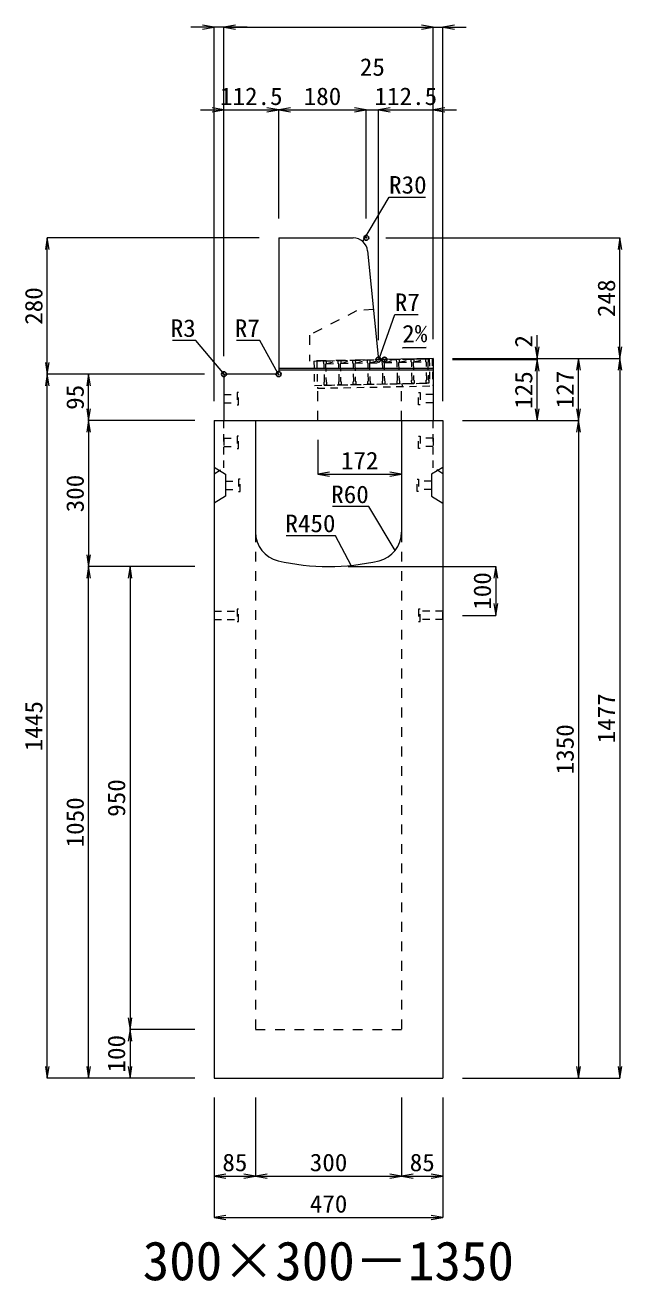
# Model space of a CAD drawing. Units: millimetres at full size; some dimension numbers follow another scale. Extents: x -18734 to 51600, y -18820 to 17820.
# Drawn here: x 12276 to 13503, y 12334 to 14912 of the extents above; entities that cross this region are included whole.
import ezdxf
from ezdxf.enums import TextEntityAlignment as Align

# ---------------------------------------------------------------- set-up
doc = ezdxf.new("R2010")
doc.units = ezdxf.units.MM
doc.header["$LTSCALE"] = 20
doc.header["$PDMODE"] = 32
doc.header["$PDSIZE"] = 10
doc.linetypes.add('USER1', pattern=[2, 1, -1])
doc.linetypes.add('USER2', pattern=[1.35, 0.75, -0.6])
for name, color, linetype, lineweight in [('インサート', 3, 'USER2', 9), ('グレーチング', 7, 'USER2', 5), ('受枠', 3, 'USER2', 9), ('寸法線', 7, 'Continuous', 13), ('引出線', 4, 'Continuous', 13), ('本体', 2, 'Continuous', 13), ('目地', 132, 'Continuous', 5)]:
    doc.layers.add(name, color=color, linetype=linetype, lineweight=lineweight)
doc.layers.add('作業エリア', color=11, linetype='Continuous')
doc.layers.add('文字', color=7, linetype='Continuous')
doc.styles.add('ＭＳ 明朝', font='')
doc.styles.get('ＭＳ 明朝').set_extended_font_data('MS Mincho')

# ---------------------------------------------------------------- blocks, each defined once
blk = doc.blocks.new('open_arrow')
at = {"color": 0, "linetype": 'Continuous', "lineweight": -2}
blk.add_lwpolyline([(7.5, 1.25), (0, 0), (7.5, -1.25)], dxfattribs=at)

msp = doc.modelspace()

# ---------------------------------------------------------------- linework, layer by layer
at = {"layer": 'インサート'}
for p, q in [((12685, 14153.5), (12712, 14153.5)), ((12685, 14153.5), (12685, 14136.5)), ((12715, 14157.5), (12712, 14157.5)), ((12712, 14157.5), (12712, 14132.5)), ((12715, 14132.5), (12715, 14157.5)), ((13085, 14157.5), (13088, 14157.5)), ((13085, 14132.5), (13085, 14157.5)), ((13088, 14157.5), (13088, 14132.5)), ((13115, 14153.5), (13088, 14153.5)), ((13115, 14153.5), (13115, 14136.5)), ((12685, 14136.5), (12712, 14136.5)), ((12712, 14132.5), (12715, 14132.5)), ((13088, 14132.5), (13085, 14132.5)), ((13115, 14136.5), (13088, 14136.5)), ((12685, 14063.5), (12712, 14063.5)), ((12685, 14063.5), (12685, 14046.5)), ((12715, 14067.5), (12712, 14067.5)), ((12712, 14067.5), (12712, 14042.5)), ((12715, 14042.5), (12715, 14067.5)), ((13085, 14067.5), (13088, 14067.5)), ((13085, 14042.5), (13085, 14067.5)), ((13088, 14067.5), (13088, 14042.5)), ((13115, 14063.5), (13088, 14063.5)), ((13115, 14063.5), (13115, 14046.5)), ((12685, 14046.5), (12712, 14046.5)), ((12712, 14042.5), (12715, 14042.5)), ((13088, 14042.5), (13085, 14042.5)), ((13115, 14046.5), (13088, 14046.5)), ((12688.2, 13975.5), (12715.2, 13975.5)), ((12688.2, 13975.5), (12688.2, 13958.5)), ((12718.2, 13979.5), (12715.2, 13979.5)), ((12715.2, 13979.5), (12715.2, 13954.5)), ((12718.2, 13954.5), (12718.2, 13979.5)), ((13081.8, 13979.5), (13084.8, 13979.5)), ((13081.8, 13954.5), (13081.8, 13979.5)), ((13084.8, 13979.5), (13084.8, 13954.5)), ((13111.8, 13975.5), (13084.8, 13975.5)), ((13111.8, 13975.5), (13111.8, 13958.5)), ((12688.2, 13958.5), (12715.2, 13958.5)), ((12715.2, 13954.5), (12718.2, 13954.5)), ((13084.8, 13954.5), (13081.8, 13954.5)), ((13111.8, 13958.5), (13084.8, 13958.5)), ((12665, 13708.5), (12712, 13708.5)), ((12665, 13708.5), (12665, 13691.5)), ((12665, 13691.5), (12712, 13691.5)), ((12715, 13712.5), (12712, 13712.5)), ((12712, 13712.5), (12712, 13687.5)), ((12715, 13687.5), (12715, 13712.5)), ((13088, 13712.5), (13085, 13712.5)), ((13085, 13712.5), (13085, 13687.5)), ((13088, 13687.5), (13088, 13712.5)), ((13135, 13708.5), (13088, 13708.5)), ((13135, 13691.5), (13088, 13691.5)), ((13135, 13691.5), (13135, 13708.5)), ((12712, 13687.5), (12715, 13687.5)), ((13085, 13687.5), (13088, 13687.5))]:
    msp.add_line(p, q, dxfattribs=at)
at = {"layer": 'グレーチング'}
for p, q in [((12889.92, 14222.5), (13104.88, 14226.8)), ((12895.04, 14216.6), (12919.92, 14223.1)), ((12895.04, 14216.6), (12920.04, 14217.1)), ((12925.04, 14217.2), (12949.91, 14223.7)), ((12925.04, 14217.2), (12950.03, 14217.7)), ((12955.03, 14217.8), (12979.91, 14224.3)), ((12955.03, 14217.8), (12980.03, 14218.3)), ((12985.03, 14218.4), (13009.9, 14224.9)), ((12985.03, 14218.4), (13010.02, 14218.9)), ((13015.02, 14219), (13039.89, 14225.5)), ((13015.02, 14219), (13040.01, 14219.5)), ((13045.01, 14219.6), (13069.89, 14226.1)), ((13045.01, 14219.6), (13070.01, 14220.1)), ((13075.01, 14220.2), (13099.88, 14226.7)), ((13075.01, 14220.2), (13100, 14220.7)), ((12890.92, 14172.51), (13105.88, 14176.81))]:
    msp.add_line(p, q, dxfattribs=at)
for points in [[(12889.92, 14222.5), (12894.92, 14222.6), (12895.04, 14216.6), (12894.06, 14215.58), (12894.78, 14179.59), (12895.8, 14178.61), (12895.92, 14172.61), (12890.92, 14172.51), (12890.8, 14178.51), (12891.78, 14179.53), (12891.06, 14215.52), (12890.04, 14216.5)], [(12919.92, 14223.1), (12924.92, 14223.2), (12925.04, 14217.2), (12924.06, 14216.18), (12924.78, 14180.19), (12925.8, 14179.21), (12925.92, 14173.21), (12920.92, 14173.11), (12920.8, 14179.11), (12921.78, 14180.13), (12921.06, 14216.12), (12920.04, 14217.1)], [(12949.91, 14223.7), (12954.91, 14223.8), (12955.03, 14217.8), (12954.05, 14216.78), (12954.77, 14180.79), (12955.79, 14179.81), (12955.91, 14173.81), (12950.91, 14173.71), (12950.79, 14179.71), (12951.77, 14180.73), (12951.05, 14216.72), (12950.03, 14217.7)], [(12979.91, 14224.3), (12984.91, 14224.4), (12985.03, 14218.4), (12984.05, 14217.38), (12984.77, 14181.39), (12985.79, 14180.41), (12985.91, 14174.41), (12980.91, 14174.31), (12980.79, 14180.31), (12981.77, 14181.33), (12981.05, 14217.32), (12980.03, 14218.3)], [(13009.9, 14224.9), (13014.9, 14225), (13015.02, 14219), (13014.04, 14217.98), (13014.76, 14181.99), (13015.78, 14181.01), (13015.9, 14175.01), (13010.9, 14174.91), (13010.78, 14180.91), (13011.76, 14181.93), (13011.04, 14217.92), (13010.02, 14218.9)], [(13039.89, 14225.5), (13044.89, 14225.6), (13045.01, 14219.6), (13044.03, 14218.58), (13044.75, 14182.59), (13045.77, 14181.61), (13045.89, 14175.61), (13040.89, 14175.51), (13040.77, 14181.51), (13041.75, 14182.53), (13041.03, 14218.52), (13040.01, 14219.5)], [(13069.89, 14226.1), (13074.89, 14226.2), (13075.01, 14220.2), (13074.03, 14219.18), (13074.75, 14183.19), (13075.77, 14182.21), (13075.89, 14176.21), (13070.89, 14176.11), (13070.77, 14182.11), (13071.75, 14183.13), (13071.03, 14219.12), (13070.01, 14220.1)], [(13099.88, 14226.7), (13104.88, 14226.8), (13105, 14220.8), (13104.02, 14219.78), (13104.74, 14183.79), (13105.76, 14182.81), (13105.88, 14176.81), (13100.88, 14176.71), (13100.76, 14182.71), (13101.74, 14183.73), (13101.02, 14219.72), (13100, 14220.7)]]:
    msp.add_lwpolyline(points, close=True, dxfattribs=at)
at = {"layer": '作業エリア'}
for p in [(12977.5, 14475), (13002.5, 14225), (13015, 14225), (12685, 14195), (12797.5, 14195)]:
    msp.add_point(p, dxfattribs=at)
at = {"layer": '受枠'}
for p, q in [((12869.93, 14222.1), (13112.88, 14226.96)), ((12869.93, 14222.1), (12870.93, 14172.11)), ((12875.93, 14222.22), (12877.05, 14166.23)), ((13106.88, 14226.84), (13107.88, 14176.85)), ((13112.88, 14226.96), (13114, 14170.97)), ((12870.93, 14172.11), (13107.88, 14176.85)), ((12877.05, 14166.23), (13114, 14170.97)), ((13050.89, 14175.71), (13051.01, 14169.71))]:
    msp.add_line(p, q, dxfattribs=at)
at = {"layer": '寸法線'}
for p, q in [((12733, 14907.69), (12617, 14907.69)), ((12665, 14140), (12665, 14907.69)), ((12685, 14907.69), (13115, 14907.69)), ((12685, 14232), (12685, 14907.69)), ((12685, 14232), (12685, 14907.69)), ((13067, 14907.69), (13183, 14907.69)), ((13115, 14267), (13115, 14907.69)), ((13115, 14267), (13115, 14907.69)), ((13135, 14140), (13135, 14907.69)), ((12637, 14737.69), (12797.5, 14737.69)), ((12685, 14232), (12685, 14737.69)), ((12797.5, 14737.69), (12977.5, 14737.69)), ((12797.5, 14515), (12797.5, 14737.69)), ((12797.5, 14515), (12797.5, 14737.69)), ((12929.5, 14737.69), (13050.5, 14737.69)), ((12977.5, 14515), (12977.5, 14737.69)), ((12977.5, 14515), (12977.5, 14737.69)), ((13002.5, 14265), (13002.5, 14737.69)), ((13002.5, 14737.69), (13163, 14737.69)), ((13002.5, 14265), (13002.5, 14737.69)), ((13115, 14267), (13115, 14737.69)), ((12322.06, 14195), (12322.06, 14475)), ((12757.5, 14475), (12322.06, 14475)), ((13017.5, 14475), (13498.78, 14475)), ((13498.78, 14227), (13498.78, 14475)), ((13328.78, 14177), (13328.78, 14275)), ((13155, 14227), (13498.78, 14227)), ((13155, 14227), (13413.78, 14227)), ((13155, 14227), (13328.78, 14227)), ((13155, 14227), (13498.78, 14227)), ((13155, 14225), (13328.78, 14225)), ((13155, 14225), (13328.78, 14225)), ((13328.78, 14100), (13328.78, 14225)), ((13413.78, 14100), (13413.78, 14227)), ((13498.78, 14227), (13498.78, 12750)), ((12322.06, 12750), (12322.06, 14195)), ((12645, 14195), (12322.06, 14195)), ((12645, 14195), (12322.06, 14195)), ((12407.06, 14100), (12407.06, 14195)), ((12645, 14195), (12407.06, 14195)), ((12407.06, 14100), (12407.06, 13800)), ((12625, 14100), (12407.06, 14100)), ((12625, 14100), (12407.06, 14100)), ((13175, 14100), (13413.78, 14100)), ((13175, 14100), (13413.78, 14100)), ((13175, 14100), (13328.78, 14100)), ((13413.78, 14100), (13413.78, 12750)), ((12878, 14060), (12878, 13989.77)), ((12878, 13989.77), (13050, 13989.77)), ((12625, 13800), (12407.06, 13800)), ((12407.06, 12750), (12407.06, 13800)), ((12625, 13800), (12407.06, 13800)), ((12492.06, 13800), (12492.06, 12850)), ((12625, 13800), (12492.06, 13800)), ((12940, 13800), (13243.78, 13800)), ((13243.78, 13800), (13243.78, 13700)), ((13175, 13700), (13243.78, 13700)), ((12625, 12850), (12492.06, 12850)), ((12492.06, 12850), (12492.06, 12750)), ((12625, 12850), (12492.06, 12850)), ((12625, 12750), (12322.06, 12750)), ((12625, 12750), (12407.06, 12750)), ((12625, 12750), (12492.06, 12750)), ((13175, 12750), (13413.78, 12750)), ((13175, 12750), (13498.78, 12750)), ((12665, 12710), (12665, 12548.84)), ((12665, 12710), (12665, 12463.84)), ((12750, 12710), (12750, 12548.84)), ((12750, 12710), (12750, 12548.84)), ((13050, 12710), (13050, 12548.84)), ((13050, 12710), (13050, 12548.84)), ((13135, 12710), (13135, 12548.84)), ((13135, 12710), (13135, 12463.84)), ((12665, 12548.84), (12750, 12548.84)), ((12750, 12548.84), (13050, 12548.84)), ((13050, 12548.84), (13135, 12548.84)), ((12665, 12463.84), (13135, 12463.84))]:
    msp.add_line(p, q, dxfattribs=at)
at = {"layer": '引出線'}
for points in [[(12970.48, 14467.24), (13024.33, 14558.64), (13099, 14558.64)], [(13004.14, 14226.81), (13036.08, 14317.58), (13084.01, 14317.58)], [(12685.88, 14194.12), (12627.15, 14264.49), (12579.43, 14264.49)], [(12795.45, 14197.05), (12758.75, 14264.49), (12710.82, 14264.49)], [(13052.12, 14249.12), (13100.83, 14250.1), (13052.08, 14249.12)], [(13037.07, 13833.32), (12982.66, 13923.21), (12907.98, 13923.21)], [(12946.44, 13802.4), (12914.22, 13863.55), (12813.21, 13863.55)]]:
    msp.add_lwpolyline(points, dxfattribs=at)
at = {"layer": '本体'}
for p, q in [((12797.5, 14475), (12797.5, 14202)), ((12797.5, 14475), (12950.35, 14475)), ((12980.2, 14447.99), (13001.87, 14231.3)), ((13015, 14225), (13008.83, 14225)), ((13115, 14227), (13015, 14225)), ((13115, 14227), (13115, 14100)), ((12685, 14192), (12685, 14100)), ((12790.5, 14195), (12688, 14195)), ((12665, 14100), (12665, 12750)), ((12665, 14100), (12750, 14100)), ((12685, 14100), (13115, 14100)), ((12750, 14100), (12750, 13870.53)), ((13050, 14100), (13135, 14100)), ((13050, 14100), (13050, 13870.53)), ((13135, 14100), (13135, 12750)), ((12665, 12750), (13135, 12750))]:
    msp.add_line(p, q, dxfattribs=at)
at = {"layer": '本体', "linetype": 'USER1'}
for p, q in [((12957.5, 14325), (12860.5, 14275)), ((12992.2, 14328), (12957.5, 14325)), ((12860.5, 14275), (12860.5, 14221.91)), ((13015, 14225), (12860.5, 14221.91)), ((12878, 14100), (12878, 14172.25)), ((13050, 14100), (13050, 14175.69))]:
    msp.add_line(p, q, dxfattribs=at)
at = {"layer": '本体', "linetype": 'USER2', "lineweight": 9}
for p, q in [((12685, 14003), (12685, 14100)), ((13115, 14003), (13115, 14100)), ((12665, 13990.5), (12685, 14003)), ((13135, 13990.5), (13115, 14003))]:
    msp.add_line(p, q, dxfattribs=at)
at = {"layer": '本体', "lineweight": 9}
for p, q in [((12665, 14004), (12688.2, 13989.5)), ((13134.58, 14003.74), (13111.8, 13989.5)), ((12688.2, 13989.5), (12688.2, 13944.5)), ((13111.8, 13989.5), (13111.8, 13944.5)), ((12688.2, 13944.5), (12665, 13930)), ((13111.8, 13944.5), (13135, 13930))]:
    msp.add_line(p, q, dxfattribs=at)
at = {"layer": '本体', "linetype": 'USER1', "lineweight": 15}
for p, q in [((12750, 13870.53), (12750, 12850)), ((13050, 13870.53), (13050, 12850)), ((12750, 12850), (13050, 12850))]:
    msp.add_line(p, q, dxfattribs=at)
at = {"layer": '本体'}
for centre, radius, start, end in [((12950.35, 14445), 30, 5.71059, 90), ((13008.83, 14232), 7, 185.71059, 270), ((12688, 14192), 3, 90, 180), ((12790.5, 14202), 7, 270, 0), ((12810, 13870.53), 60, 180, 256.65764), ((12990, 13870.53), 60, 283.34236, 0), ((12900, 14250), 450, 256.65764, 283.34236)]:
    msp.add_arc(centre, radius, start, end, dxfattribs=at)
at = {"layer": '目地'}
for p, q in [((13115, 14207), (12797.5, 14207)), ((13115, 14203), (12797.5, 14203))]:
    msp.add_line(p, q, dxfattribs=at)

# ---------------------------------------------------------------- block references
at = {"layer": '寸法線', "xscale": 3.2, "yscale": 3.2}
for p, rotation in [((12665, 14907.69), 180), ((13115, 14907.69), 180), ((13115, 14907.69), 180), ((12685, 14737.69), 180), ((12797.5, 14737.69), 180), ((12977.5, 14737.69), 180), ((12977.5, 14737.69), 180), ((12322.06, 14475), 270), ((13498.78, 14475), 270), ((13328.78, 14227), 90), ((13498.78, 14227), 90), ((12322.06, 14195), 90), ((13328.78, 14225), 270), ((13328.78, 14225), 270), ((13413.78, 14227), 270), ((13498.78, 14227), 270), ((12322.06, 14195), 270), ((12407.06, 14195), 270), ((12407.06, 14100), 90), ((13328.78, 14100), 90), ((13413.78, 14100), 90), ((12407.06, 14100), 270), ((13413.78, 14100), 270), ((13050, 13989.77), 180), ((12407.06, 13800), 90), ((12407.06, 13800), 270), ((12492.06, 13800), 270), ((13243.78, 13800), 270), ((13243.78, 13700), 90), ((12492.06, 12850), 90), ((12492.06, 12850), 270), ((12322.06, 12750), 90), ((12407.06, 12750), 90), ((12492.06, 12750), 90), ((13413.78, 12750), 90), ((13498.78, 12750), 90), ((12750, 12548.84), 180), ((13050, 12548.84), 180), ((13135, 12548.84), 180), ((13135, 12463.84), 180)]:
    msp.add_blockref('open_arrow', p, dxfattribs=dict(at, rotation=rotation))
for p in [(12685, 14907.69), (12685, 14907.69), (13135, 14907.69), (12797.5, 14737.69), (13002.5, 14737.69), (13002.5, 14737.69), (13115, 14737.69), (12878, 13989.77), (12665, 12548.84), (12750, 12548.84), (13050, 12548.84), (12665, 12463.84)]:
    msp.add_blockref('open_arrow', p, dxfattribs=at)
at = {"layer": '引出線', "xscale": 0.0533, "yscale": 0.0533}
for p, rotation in [((12970.48, 14467.24), 59.5), ((13052.12, 14249.12), 1.1), ((13004.14, 14226.81), 70.6), ((12685.88, 14194.12), 129.8), ((12795.45, 14197.05), 118.6), ((13037.07, 13833.32), 121.2), ((12946.44, 13802.4), 117.8)]:
    msp.add_blockref('open_arrow', p, dxfattribs=dict(at, rotation=rotation))

# ---------------------------------------------------------------- texts
at = {"layer": '寸法線', "style": 'ＭＳ 明朝', "width": 1.05}
for s, p in [('25', (12990, 14825.69)), ('112.5', (12741.25, 14765.69)), ('180', (12887.5, 14765.69)), ('112.5', (13058.75, 14765.69)), ('172', (12964, 14017.77)), ('85', (12707.5, 12576.84)), ('300', (12900, 12576.84)), ('85', (13092.5, 12576.84)), ('470', (12900, 12491.84))]:
    msp.add_text(s, height=36.03, dxfattribs=at).set_placement(p, align=Align.MIDDLE_CENTER)
for s, p in [('248', (13470.78, 14351)), ('280', (12294.06, 14335)), ('2', (13300.78, 14262.59)), ('125', (13300.78, 14162.5)), ('127', (13385.78, 14163.5)), ('95', (12379.06, 14147.5)), ('300', (12379.06, 13950)), ('100', (13215.78, 13750)), ('1477', (13470.78, 13488.5)), ('1445', (12294.06, 13472.5)), ('1350', (13385.78, 13425)), ('950', (12464.06, 13325)), ('1050', (12379.06, 13275)), ('100', (12464.06, 12800))]:
    msp.add_text(s, height=36.03, rotation=90, dxfattribs=at).set_placement(p, align=Align.MIDDLE_CENTER)
at = {"layer": '引出線', "style": 'ＭＳ 明朝', "width": 1.05}
for s, p in [('R30', (13024.33, 14601.84)), ('R7', (13036.08, 14360.78))]:
    msp.add_text(s, height=36.03, dxfattribs=at).set_placement(p, align=Align.TOP_LEFT)
for s, p in [('R3', (12627.15, 14307.69)), ('R7', (12758.75, 14307.69)), ('R60', (12982.66, 13966.41)), ('R450', (12914.22, 13906.75))]:
    msp.add_text(s, height=36.03, dxfattribs=at).set_placement(p, align=Align.TOP_RIGHT)
msp.add_text('2%', height=36.03, rotation=1.146, dxfattribs=at).set_placement((13051.15, 14296.02), align=Align.TOP_LEFT)
at = {"layer": '文字', "style": 'ＭＳ 明朝'}
msp.add_text('300×300－1350', height=80.06, dxfattribs=at).set_placement((12899.52, 12375.03), align=Align.MIDDLE_CENTER)

doc.saveas('drawing.dxf')
